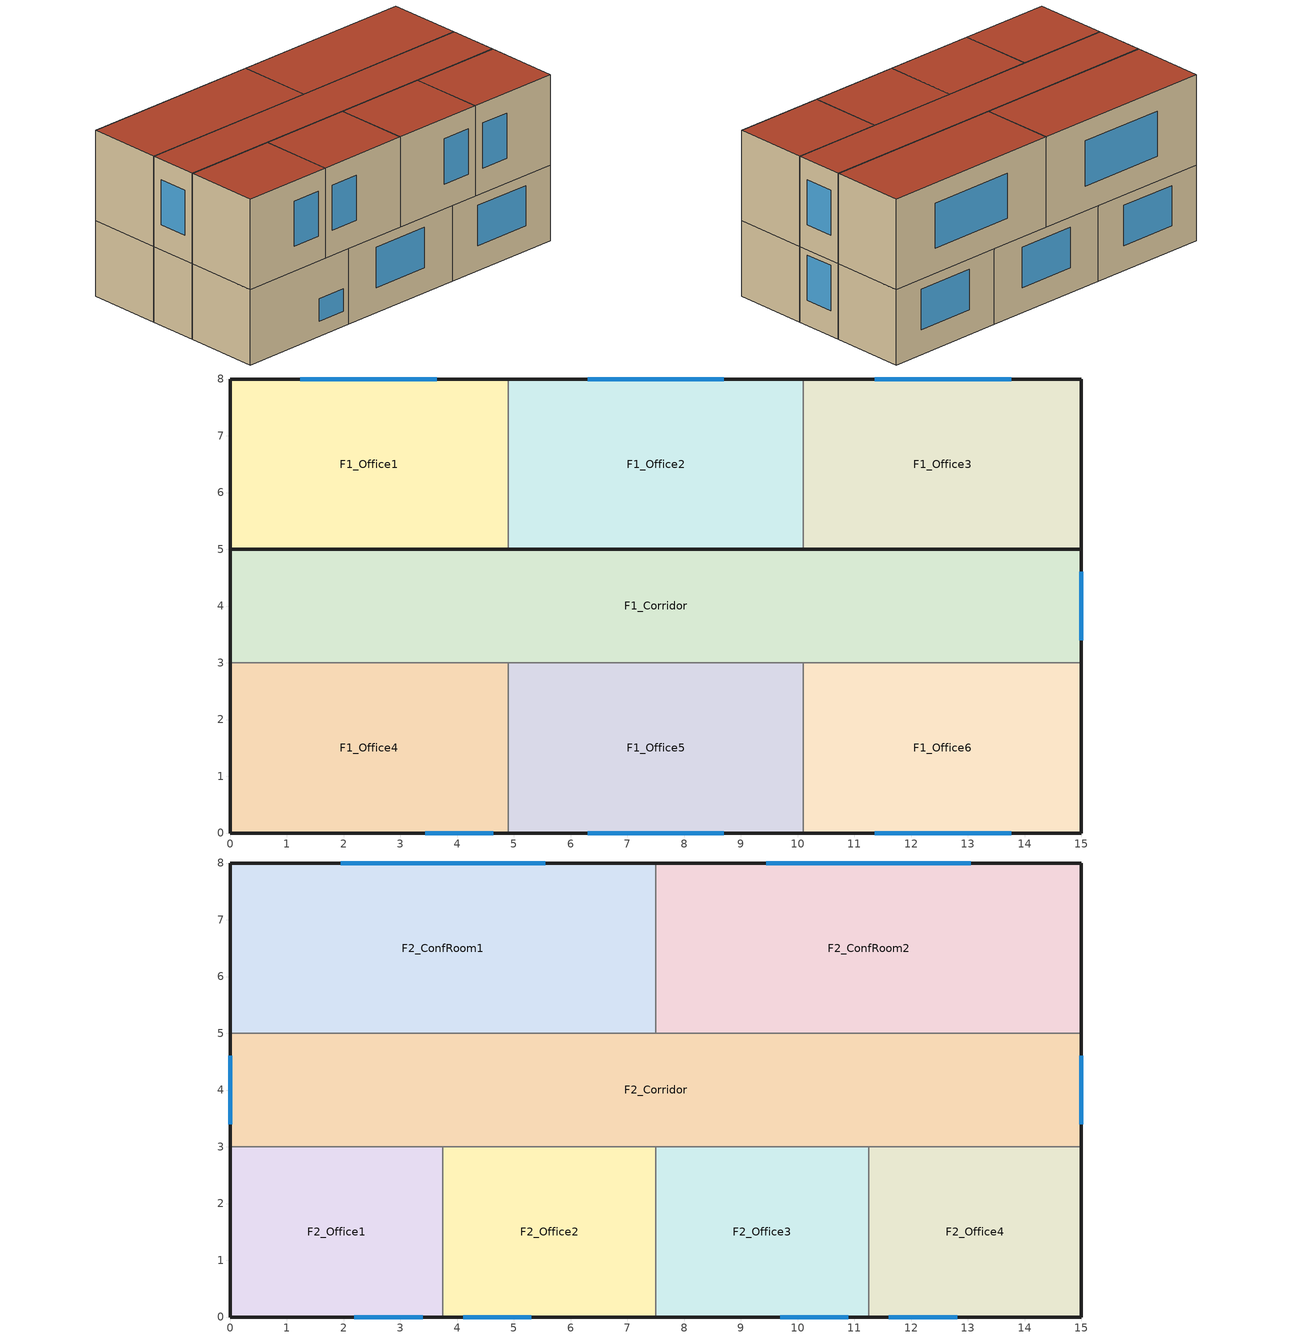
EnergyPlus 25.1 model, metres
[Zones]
F1_Office1
 floor ground (Default_GroundFloor): 0,5 0,8 4.9,8 4.9,5 z0
 wall outside (Default_Ext_Wall): 4.9,8 0,8 0,5 4.9,5 z0:3
 wall to F1_Office2 (Default_Int_Wall): 4.9,5 4.9,8 z0:3
 window (Default_Window): 3.64,8 1.24,8 z1:2.6
F1_Office2
 floor ground (Default_GroundFloor): 4.9,5 4.9,8 10.1,8 10.1,5 z0
 wall outside (Default_Ext_Wall): 4.9,5 10.1,5 / 10.1,8 4.9,8 z0:3
 wall to F1_Office3 (Default_Int_Wall): 10.1,5 10.1,8 z0:3
 window (Default_Window): 8.7,8 6.3,8 z1:2.6
F1_Office3
 floor ground (Default_GroundFloor): 10.1,5 10.1,8 15,8 15,5 z0
 wall outside (Default_Ext_Wall): 10.1,5 15,5 15,8 10.1,8 z0:3
 window (Default_Window): 13.76,8 11.36,8 z1:2.6
F1_Office4
 floor ground (Default_GroundFloor): 0,0 0,3 4.9,3 4.9,0 z0
 wall outside (Default_Ext_Wall): 0,3 0,0 4.9,0 z0:3
 wall to F1_Office5 (Default_Int_Wall): 4.9,0 4.9,3 z0:3
 wall to F1_Corridor (Default_Int_Wall): 4.9,3 0,3 z0:3
 window (Default_Window): 3.44,0 4.64,0 z0.6:1.5
F1_Office5
 floor ground (Default_GroundFloor): 4.9,0 4.9,3 10.1,3 10.1,0 z0
 wall outside (Default_Ext_Wall): 4.9,0 10.1,0 z0:3
 wall to F1_Office6 (Default_Int_Wall): 10.1,0 10.1,3 z0:3
 wall to F1_Corridor (Default_Int_Wall): 10.1,3 4.9,3 z0:3
 window (Default_Window): 6.3,0 8.7,0 z1:2.6
F1_Office6
 floor ground (Default_GroundFloor): 10.1,0 10.1,3 15,3 15,0 z0
 wall outside (Default_Ext_Wall): 10.1,0 15,0 15,3 z0:3
 wall to F1_Corridor (Default_Int_Wall): 15,3 10.1,3 z0:3
 window (Default_Window): 11.36,0 13.76,0 z1:2.6
F1_Corridor
 floor ground (Default_GroundFloor): 0,3 0,5 15,5 15,3 z0
 wall outside (Default_Ext_Wall): 15,3 15,5 / 0,5 0,3 z0:3
 window (Default_Window): 15,3.4 15,4.6 z1:2.8
F2_ConfRoom1
 floor to F1_Office1 (Cons_InterFloor): 0,5 0,8 7.5,8 7.5,5 z3
 wall outside (Default_Ext_Wall): 7.5,8 0,8 0,5 z3:6.6
 wall to F2_Corridor (Default_Int_Wall): 0,5 7.5,5 z3:6.6
 wall to F2_ConfRoom2 (Default_Int_Wall): 7.5,5 7.5,8 z3:6.6
 window (Default_Window): 5.55,8 1.95,8 z4:5.8
 roof outside (Default_Roof): 0,8 0,5 7.5,5 7.5,8 z6.6
F2_ConfRoom2
 floor to F1_Office2 (Cons_InterFloor): 7.5,5 7.5,8 15,8 15,5 z3
 wall outside (Default_Ext_Wall): 15,5 15,8 7.5,8 z3:6.6
 wall to F2_Corridor (Default_Int_Wall): 7.5,5 15,5 z3:6.6
 window (Default_Window): 13.05,8 9.45,8 z4:5.8
 roof outside (Default_Roof): 7.5,8 7.5,5 15,5 15,8 z6.6
F2_Office1
 floor to F1_Office4 (Cons_InterFloor): 0,0 0,3 3.75,3 3.75,0 z3
 wall outside (Default_Ext_Wall): 0,3 0,0 3.75,0 z3:6.6
 wall to F2_Office2 (Default_Int_Wall): 3.75,0 3.75,3 z3:6.6
 wall to F2_Corridor (Default_Int_Wall): 3.75,3 0,3 z3:6.6
 window (Default_Window): 2.19,0 3.39,0 z4:5.8
 roof outside (Default_Roof): 0,3 0,0 3.75,0 3.75,3 z6.6
F2_Office2
 floor to F1_Office5 (Cons_InterFloor): 3.75,0 3.75,3 7.5,3 7.5,0 z3
 wall outside (Default_Ext_Wall): 3.75,0 7.5,0 z3:6.6
 wall to F2_Office3 (Default_Int_Wall): 7.5,0 7.5,3 z3:6.6
 wall to F2_Corridor (Default_Int_Wall): 7.5,3 3.75,3 z3:6.6
 window (Default_Window): 4.11,0 5.31,0 z4:5.8
 roof outside (Default_Roof): 3.75,3 3.75,0 7.5,0 7.5,3 z6.6
F2_Office3
 floor to F1_Office6 (Cons_InterFloor): 7.5,0 7.5,3 11.25,3 11.25,0 z3
 wall outside (Default_Ext_Wall): 7.5,0 11.25,0 z3:6.6
 wall to F2_Office4 (Default_Int_Wall): 11.25,0 11.25,3 z3:6.6
 wall to F2_Corridor (Default_Int_Wall): 11.25,3 7.5,3 z3:6.6
 window (Default_Window): 9.69,0 10.89,0 z4:5.8
 roof outside (Default_Roof): 7.5,3 7.5,0 11.25,0 11.25,3 z6.6
F2_Office4
 floor to F1_Office6 (Cons_InterFloor): 11.25,0 11.25,3 15,3 15,0 z3
 wall outside (Default_Ext_Wall): 11.25,0 15,0 15,3 z3:6.6
 wall to F2_Corridor (Default_Int_Wall): 15,3 11.25,3 z3:6.6
 window (Default_Window): 11.61,0 12.81,0 z4:5.8
 roof outside (Default_Roof): 11.25,3 11.25,0 15,0 15,3 z6.6
F2_Corridor
 floor to F1_Corridor (Cons_InterFloor): 0,3 0,5 15,5 15,3 z3
 wall outside (Default_Ext_Wall): 15,3 15,5 / 0,5 0,3 z3:6.6
 window (Default_Window): 15,3.4 15,4.6 / 0,4.6 0,3.4 z4:5.8
 roof outside (Default_Roof): 0,5 0,3 15,3 15,5 z6.6
[BUILDING]
smalloffice_21_pre: North Axis=0; Terrain=Suburbs; Loads Convergence Tolerance Value=0.04; Temperature Convergence Tolerance Value=0.4; Solar Distribution=FullExterior; Maximum Number of Warmup Days=25; Minimum Number of Warmup Days=1
[SITE:LOCATION]
Shenzhen_CN: Latitude=22.54; Longitude=114.06; Time Zone=8; Elevation=0
[MATERIAL:NOMASS] Thermal Absorptance=0.9; Solar Absorptance=0.7; Visible Absorptance=0.7
Name | Roughness | Thermal Resistance
Mat_ExtWall_Stucco | MediumRough | 0.15
Mat_ExtWall_Insulation | MediumRough | 1.5
Mat_ExtWall_Gypsum; Mat_IntWall_Gypsum | MediumSmooth | 0.08
Mat_Floor_Concrete | Rough | 0.2
Mat_Roof_Membrane | MediumRough | 0.1
Mat_Roof_Insulation | MediumRough | 2
Mat_Roof_Deck | Rough | 0.15
[WINDOWMATERIAL:SIMPLEGLAZINGSYSTEM]
Mat_Glazing_Default: UFactor=3; Solar Heat Gain Coefficient=0.7
[CONSTRUCTION]
Default_Ext_Wall: Mat_ExtWall_Stucco, Mat_ExtWall_Insulation, Mat_ExtWall_Gypsum
Default_Int_Wall: Mat_IntWall_Gypsum
Default_Window: Mat_Glazing_Default
Default_GroundFloor: Mat_Floor_Concrete
Default_Roof: Mat_Roof_Membrane, Mat_Roof_Insulation, Mat_Roof_Deck
Cons_InterFloor: Mat_Floor_Concrete, Mat_IntWall_Gypsum
[ZONE] Type=1; Multiplier=1; Ceiling Height=autocalculate; Volume=autocalculate; Floor Area=autocalculate; Zone Inside Convection Algorithm=TARP; Zone Outside Convection Algorithm=DOE-2; Part of Total Floor Area=Yes
F1_Office1; F1_Office2; F1_Office3; F1_Office4; F1_Office5; F1_Office6; F1_Corridor; F2_ConfRoom1; F2_ConfRoom2; F2_Office1; F2_Office2; F2_Office3; F2_Office4; F2_Corridor
[PEOPLE] Number of People Schedule=Sch_Office_People_Number; Number of People Calculation Method=Area/Person; Number of People=0; People per Floor Area=0; Floor Area per Person=10; Fraction Radiant=0.3; Sensible Heat Fraction=Autocalculate; Activity Level Schedule=Sch_Office_People_Activity; Carbon Dioxide Generation Rate=3.82e-08; Enable ASHRAE 55 Comfort Warnings=No; Mean Radiant Temperature Calculation Type=EnclosureAveraged; Clothing Insulation Calculation Method=ClothingInsulationSchedule; Cold Stress Temperature Threshold=15.56; Heat Stress Temperature Threshold=30
Name | Zone or ZoneList or Space or SpaceList
F1_Office1_People | F1_Office1
F1_Office2_People | F1_Office2
F1_Office3_People | F1_Office3
F1_Office4_People | F1_Office4
F1_Office5_People | F1_Office5
F1_Office6_People | F1_Office6
F1_Corridor_People | F1_Corridor
F2_ConfRoom1_People | F2_ConfRoom1
F2_ConfRoom2_People | F2_ConfRoom2
F2_Office1_People | F2_Office1
F2_Office2_People | F2_Office2
F2_Office3_People | F2_Office3
F2_Office4_People | F2_Office4
F2_Corridor_People | F2_Corridor
[LIGHTS] Schedule=Sch_Office_Lights; Design Level Calculation Method=Watts/Area; Lighting Level=0; Watts per Floor Area=10; Watts per Person=0; Return Air Fraction=0; Fraction Radiant=0.7; Fraction Visible=0.18; Fraction Replaceable=1; EndUse Subcategory=General; Return Air Fraction Calculated from Plenum Temperature=No; Return Air Fraction Function of Plenum Temperature Coefficient 1=0; Return Air Fraction Function of Plenum Temperature Coefficient 2=0
Name | Zone or ZoneList or Space or SpaceList
F1_Office1_Lights | F1_Office1
F1_Office2_Lights | F1_Office2
F1_Office3_Lights | F1_Office3
F1_Office4_Lights | F1_Office4
F1_Office5_Lights | F1_Office5
F1_Office6_Lights | F1_Office6
F1_Corridor_Lights | F1_Corridor
F2_ConfRoom1_Lights | F2_ConfRoom1
F2_ConfRoom2_Lights | F2_ConfRoom2
F2_Office1_Lights | F2_Office1
F2_Office2_Lights | F2_Office2
F2_Office3_Lights | F2_Office3
F2_Office4_Lights | F2_Office4
F2_Corridor_Lights | F2_Corridor
[HVACTEMPLATE:THERMOSTAT]
Office_Thermostat: Heating Setpoint Schedule=Sch_Office_Heating_SP; Cooling Setpoint Schedule=Sch_Office_Cooling_SP
[HVACTEMPLATE:ZONE:IDEALLOADSAIRSYSTEM] Template Thermostat=Office_Thermostat; System Availability Schedule=Sch_Office_IdealLoads_Avail; Maximum Heating Supply Air Temperature=50; Minimum Cooling Supply Air Temperature=13; Maximum Heating Supply Air Humidity Ratio=0.0156; Minimum Cooling Supply Air Humidity Ratio=0.0077; Heating Limit=NoLimit; Cooling Limit=NoLimit; Dehumidification Control Type=ConstantSensibleHeatRatio; Cooling Sensible Heat Ratio=0.7; Dehumidification Setpoint=60; Humidification Control Type=None; Humidification Setpoint=30; Outdoor Air Method=None; Outdoor Air Flow Rate per Person=0.00944; Outdoor Air Flow Rate per Zone Floor Area=0; Outdoor Air Flow Rate per Zone=0; Demand Controlled Ventilation Type=None; Outdoor Air Economizer Type=NoEconomizer; Heat Recovery Type=None; Sensible Heat Recovery Effectiveness=0.7; Latent Heat Recovery Effectiveness=0.65
F1_Office1; F1_Office2; F1_Office3; F1_Office4; F1_Office5; F1_Office6; F1_Corridor; F2_ConfRoom1; F2_ConfRoom2; F2_Office1; F2_Office2; F2_Office3; F2_Office4; F2_Corridor
[SCHEDULE:COMPACT]
Sch_Office_Heating_SP: Through: 12/31, For: Weekdays, Until: 06:00, 15, Until: 18:00, 20, Until: 24:00, 15, For: AllOtherDays, Until: 24:00, 15
Sch_Office_Cooling_SP: Through: 12/31, For: Weekdays, Until: 06:00, 30, Until: 18:00, 24, Until: 24:00, 30, For: AllOtherDays, Until: 24:00, 30
Sch_Office_IdealLoads_Avail: Through: 12/31, For: Weekdays, Until: 06:00, 0, Until: 18:00, 1, Until: 24:00, 0, For: AllOtherDays, Until: 24:00, 0
Sch_Office_People_Number: Through: 12/31, For: Weekdays, Until: 06:00, 0, Until: 09:00, 0.1, Until: 12:00, 1, Until: 13:00, 0.3, Until: 18:00, 1, Until: 24:00, 0.1, For: AllOtherDays, Until: 24:00, 0
Sch_Office_People_Activity: Through: 12/31, For: AllDays, Until: 24:00, 120
Sch_Office_Lights: Through: 12/31, For: Weekdays, Until: 06:00, 0, Until: 09:00, 0.3, Until: 12:00, 1, Until: 13:00, 0.5, Until: 18:00, 1, Until: 24:00, 0.3, For: AllOtherDays, Until: 24:00, 0
